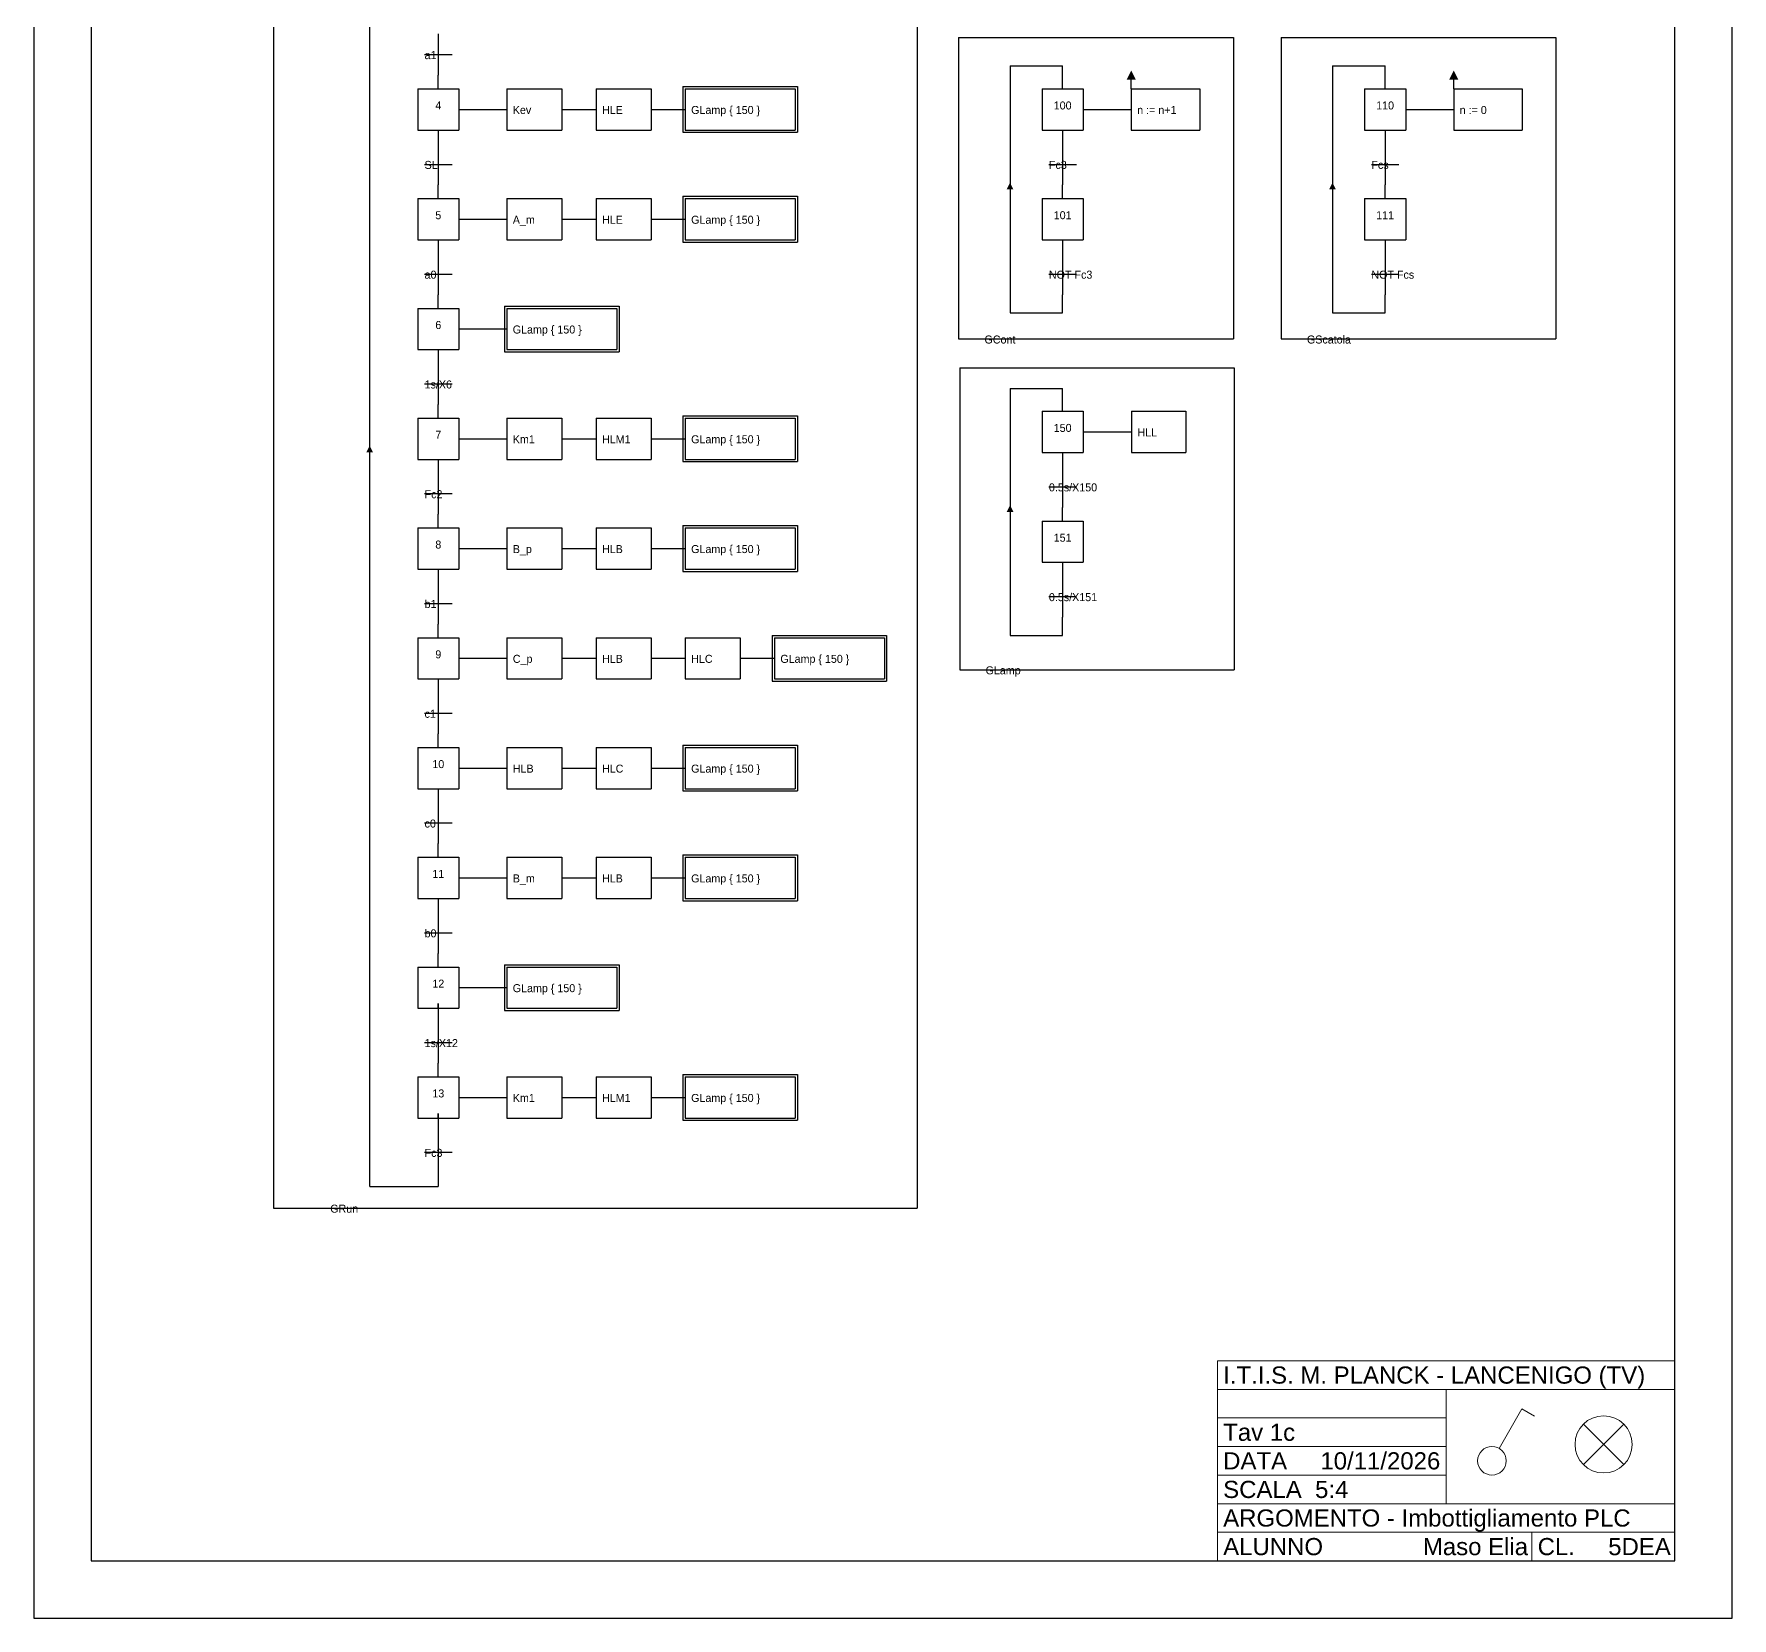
# Model space of a CAD drawing. Extents: x 1 to 1596, y -143 to 746.
# Drawn here: x 1298.9 to 1595.9, y -143.4 to 133.7 of the extents above; entities that cross this region are included whole.
import ezdxf
from ezdxf.enums import TextEntityAlignment as Align

# ---------------------------------------------------------------- set-up
doc = ezdxf.new("R2010")
doc.units = 0
doc.header["$MEASUREMENT"] = 0
doc.linetypes.add('ACAD_ISO02W100', pattern=[15, 12, -3])
doc.linetypes.add('AUSGEZOGEN', pattern=[0])
for name, color, linetype in [('1', 7, 'AUSGEZOGEN'), ('LINES', 7, 'AUSGEZOGEN'), ('TEXT', 7, 'AUSGEZOGEN')]:
    doc.layers.add(name, color=color, linetype=linetype)
for name, color, linetype, lineweight in [('Componenti', 42, 'Continuous', 20), ('FOGLIO', 30, 'Continuous', 30), ('Scatole di derivazione', 22, 'ACAD_ISO02W100', 20), ('testi', 5, 'Continuous', 13)]:
    doc.layers.add(name, color=color, linetype=linetype, lineweight=lineweight)
doc.styles.add('Testi 2', font='arial.ttf', dxfattribs={"height": 3})

# ---------------------------------------------------------------- blocks, each defined once
blk = doc.blocks.new('Interruttore')
at = {"layer": 'Componenti', "ltscale": 0.25}
for p, q in [((0.63, 2.33), (2.62, 5.8)), ((2.62, 5.8), (3.71, 5.17))]:
    blk.add_line(p, q, dxfattribs=at)
blk.add_circle((0, 1.25), 1.25, dxfattribs=at)
blk = doc.blocks.new('Lampada2')
at = {"layer": 'Componenti', "ltscale": 0.25}
for p, q in [((3.54, 8.54), (-3.54, 1.46)), ((-3.54, 8.54), (3.54, 1.46))]:
    blk.add_line(p, q, dxfattribs=at)
blk.add_circle((0, 5), 5, dxfattribs=at)
blk = doc.blocks.new('B87')
at = {"layer": 'TEXT', "color": 7}
for p, q in [((0, 9), (9, 9)), ((0, 9), (0, 0)), ((9, 9), (9, 0)), ((0, 0), (9, 0))]:
    blk.add_line(p, q, dxfattribs=at)
blk.add_text('4', height=1.75, dxfattribs=at).set_placement((4.5, 4.5), align=Align.CENTER)
blk = doc.blocks.new('B88')
at = {"layer": 'TEXT', "color": 7}
for p, q in [((3, 9), (3, 0)), ((0, 4.5), (6, 4.5))]:
    blk.add_line(p, q, dxfattribs=at)
blk.add_text('a1', height=1.75, dxfattribs=at).set_placement((0, 3.5))
blk = doc.blocks.new('B89')
at = {"layer": 'TEXT', "color": 7}
for p, q in [((0, 9), (9, 9)), ((0, 9), (0, 0)), ((9, 9), (9, 0)), ((0, 0), (9, 0))]:
    blk.add_line(p, q, dxfattribs=at)
blk.add_text('5', height=1.75, dxfattribs=at).set_placement((4.5, 4.5), align=Align.CENTER)
blk = doc.blocks.new('B90')
at = {"layer": 'TEXT', "color": 7}
for p, q in [((3, 9), (3, 0)), ((0, 4.5), (6, 4.5))]:
    blk.add_line(p, q, dxfattribs=at)
blk.add_text('SL', height=1.75, dxfattribs=at).set_placement((0, 3.5))
blk = doc.blocks.new('B91')
at = {"layer": 'TEXT', "color": 7}
for p, q in [((0, 9), (9, 9)), ((0, 9), (0, 0)), ((9, 9), (9, 0)), ((0, 0), (9, 0))]:
    blk.add_line(p, q, dxfattribs=at)
blk.add_text('6', height=1.75, dxfattribs=at).set_placement((4.5, 4.5), align=Align.CENTER)
blk = doc.blocks.new('B92')
at = {"layer": 'TEXT', "color": 7}
for p, q in [((3, 9), (3, 0)), ((0, 4.5), (6, 4.5))]:
    blk.add_line(p, q, dxfattribs=at)
blk.add_text('a0', height=1.75, dxfattribs=at).set_placement((0, 3.5))
blk = doc.blocks.new('B93')
at = {"layer": 'TEXT', "color": 7}
for p, q in [((0, 9), (9, 9)), ((0, 9), (0, 0)), ((9, 9), (9, 0)), ((0, 0), (9, 0))]:
    blk.add_line(p, q, dxfattribs=at)
blk.add_text('7', height=1.75, dxfattribs=at).set_placement((4.5, 4.5), align=Align.CENTER)
blk = doc.blocks.new('B94')
at = {"layer": 'TEXT', "color": 7}
for p, q in [((3, 9), (3, 0)), ((0, 4.5), (6, 4.5))]:
    blk.add_line(p, q, dxfattribs=at)
blk.add_text('1s/X6', height=1.75, dxfattribs=at).set_placement((0, 3.5))
blk = doc.blocks.new('B95')
at = {"layer": 'TEXT', "color": 7}
for p, q in [((0, 9), (9, 9)), ((0, 9), (0, 0)), ((9, 9), (9, 0)), ((0, 0), (9, 0))]:
    blk.add_line(p, q, dxfattribs=at)
blk.add_text('8', height=1.75, dxfattribs=at).set_placement((4.5, 4.5), align=Align.CENTER)
blk = doc.blocks.new('B96')
at = {"layer": 'TEXT', "color": 7}
for p, q in [((3, 9), (3, 0)), ((0, 4.5), (6, 4.5))]:
    blk.add_line(p, q, dxfattribs=at)
blk.add_text('Fc2', height=1.75, dxfattribs=at).set_placement((0, 3.5))
blk = doc.blocks.new('B97')
at = {"layer": 'TEXT', "color": 7}
for p, q in [((0, 9), (9, 9)), ((0, 9), (0, 0)), ((9, 9), (9, 0)), ((0, 0), (9, 0))]:
    blk.add_line(p, q, dxfattribs=at)
blk.add_text('9', height=1.75, dxfattribs=at).set_placement((4.5, 4.5), align=Align.CENTER)
blk = doc.blocks.new('B98')
at = {"layer": 'TEXT', "color": 7}
for p, q in [((3, 9), (3, 0)), ((0, 4.5), (6, 4.5))]:
    blk.add_line(p, q, dxfattribs=at)
blk.add_text('b1', height=1.75, dxfattribs=at).set_placement((0, 3.5))
blk = doc.blocks.new('B99')
at = {"layer": 'TEXT', "color": 7}
for p, q in [((0, 9), (9, 9)), ((0, 9), (0, 0)), ((9, 9), (9, 0)), ((0, 0), (9, 0))]:
    blk.add_line(p, q, dxfattribs=at)
blk.add_text('10', height=1.75, dxfattribs=at).set_placement((4.5, 4.5), align=Align.CENTER)
blk = doc.blocks.new('B100')
at = {"layer": 'TEXT', "color": 7}
for p, q in [((3, 9), (3, 0)), ((0, 4.5), (6, 4.5))]:
    blk.add_line(p, q, dxfattribs=at)
blk.add_text('c1', height=1.75, dxfattribs=at).set_placement((0, 3.5))
blk = doc.blocks.new('B101')
at = {"layer": 'TEXT', "color": 7}
for p, q in [((0, 9), (9, 9)), ((0, 9), (0, 0)), ((9, 9), (9, 0)), ((0, 0), (9, 0))]:
    blk.add_line(p, q, dxfattribs=at)
blk.add_text('11', height=1.75, dxfattribs=at).set_placement((4.5, 4.5), align=Align.CENTER)
blk = doc.blocks.new('B102')
at = {"layer": 'TEXT', "color": 7}
for p, q in [((3, 9), (3, 0)), ((0, 4.5), (6, 4.5))]:
    blk.add_line(p, q, dxfattribs=at)
blk.add_text('c0', height=1.75, dxfattribs=at).set_placement((0, 3.5))
blk = doc.blocks.new('B103')
at = {"layer": 'TEXT', "color": 7}
for p, q in [((0, 9), (9, 9)), ((0, 9), (0, 0)), ((9, 9), (9, 0)), ((0, 0), (9, 0))]:
    blk.add_line(p, q, dxfattribs=at)
blk.add_text('12', height=1.75, dxfattribs=at).set_placement((4.5, 4.5), align=Align.CENTER)
blk = doc.blocks.new('B104')
at = {"layer": 'TEXT', "color": 7}
for p, q in [((3, 9), (3, 0)), ((0, 4.5), (6, 4.5))]:
    blk.add_line(p, q, dxfattribs=at)
blk.add_text('b0', height=1.75, dxfattribs=at).set_placement((0, 3.5))
blk = doc.blocks.new('B105')
at = {"layer": 'TEXT', "color": 7}
for p, q in [((0, 9), (9, 9)), ((0, 9), (0, 0)), ((9, 9), (9, 0)), ((0, 0), (9, 0))]:
    blk.add_line(p, q, dxfattribs=at)
blk.add_text('13', height=1.75, dxfattribs=at).set_placement((4.5, 4.5), align=Align.CENTER)
blk = doc.blocks.new('B106')
at = {"layer": 'TEXT', "color": 7}
for p, q in [((3, 9), (3, 0)), ((0, 4.5), (6, 4.5))]:
    blk.add_line(p, q, dxfattribs=at)
blk.add_text('1s/X12', height=1.75, dxfattribs=at).set_placement((0, 3.5))
blk = doc.blocks.new('B107')
at = {"layer": 'TEXT', "color": 7}
for p, q in [((3, 9), (3, 0)), ((0, 4.5), (6, 4.5))]:
    blk.add_line(p, q, dxfattribs=at)
blk.add_text('Fc3', height=1.75, dxfattribs=at).set_placement((0, 3.5))
blk = doc.blocks.new('B108')
at = {"layer": 'TEXT', "color": 7}
for p, q in [((0, 65.93), (60.1, 65.93)), ((0, 65.93), (0, 0)), ((60.1, 65.93), (60.1, 0)), ((0, 0), (60.1, 0))]:
    blk.add_line(p, q, dxfattribs=at)
blk.add_text(' GCont ', height=1.75, dxfattribs=at).set_placement((5.01, -1))
blk = doc.blocks.new('B109')
at = {"layer": 'TEXT', "color": 7}
for p, q in [((0, 9), (9, 9)), ((0, 9), (0, 0)), ((9, 9), (9, 0)), ((0, 0), (9, 0))]:
    blk.add_line(p, q, dxfattribs=at)
blk.add_text('100', height=1.75, dxfattribs=at).set_placement((4.5, 4.5), align=Align.CENTER)
blk = doc.blocks.new('B110')
at = {"layer": 'TEXT', "color": 7}
for p, q in [((0, 9), (9, 9)), ((0, 9), (0, 0)), ((9, 9), (9, 0)), ((0, 0), (9, 0))]:
    blk.add_line(p, q, dxfattribs=at)
blk.add_text('101', height=1.75, dxfattribs=at).set_placement((4.5, 4.5), align=Align.CENTER)
blk = doc.blocks.new('B111')
at = {"layer": 'TEXT', "color": 7}
for p, q in [((3, 9), (3, 0)), ((0, 4.5), (6, 4.5))]:
    blk.add_line(p, q, dxfattribs=at)
blk.add_text('Fc3', height=1.75, dxfattribs=at).set_placement((0, 3.5))
blk = doc.blocks.new('B112')
at = {"layer": 'TEXT', "color": 7}
for p, q in [((3, 9), (3, 0)), ((0, 4.5), (6, 4.5))]:
    blk.add_line(p, q, dxfattribs=at)
blk.add_text('NOT Fc3', height=1.75, dxfattribs=at).set_placement((0, 3.5))
blk = doc.blocks.new('B113')
at = {"layer": 'TEXT', "color": 7}
for p, q in [((0, 9), (0, 11)), ((0, 9), (15, 9)), ((0, 9), (0, 0)), ((15, 9), (15, 0)), ((0, 0), (15, 0))]:
    blk.add_line(p, q, dxfattribs=at)
blk.add_solid([(-1, 11), (0, 13), (-1, 11), (1, 11)], dxfattribs=at)
blk.add_text('  n := n+1', height=1.75, dxfattribs=at).set_placement((0, 3.5))
blk = doc.blocks.new('B114')
at = {"layer": 'TEXT', "color": 7}
for p, q in [((0, 66), (60, 66)), ((0, 66), (0, 0)), ((60, 66), (60, 0)), ((0, 0), (60, 0))]:
    blk.add_line(p, q, dxfattribs=at)
blk.add_text(' GLamp ', height=1.75, dxfattribs=at).set_placement((5, -1))
blk = doc.blocks.new('B115')
at = {"layer": 'TEXT', "color": 7}
for p, q in [((0, 9), (9, 9)), ((0, 9), (0, 0)), ((9, 9), (9, 0)), ((0, 0), (9, 0))]:
    blk.add_line(p, q, dxfattribs=at)
blk.add_text('150', height=1.75, dxfattribs=at).set_placement((4.5, 4.5), align=Align.CENTER)
blk = doc.blocks.new('B116')
at = {"layer": 'TEXT', "color": 7}
for p, q in [((0, 9), (9, 9)), ((0, 9), (0, 0)), ((9, 9), (9, 0)), ((0, 0), (9, 0))]:
    blk.add_line(p, q, dxfattribs=at)
blk.add_text('151', height=1.75, dxfattribs=at).set_placement((4.5, 4.5), align=Align.CENTER)
blk = doc.blocks.new('B117')
at = {"layer": 'TEXT', "color": 7}
for p, q in [((3, 9), (3, 0)), ((0, 4.5), (6, 4.5))]:
    blk.add_line(p, q, dxfattribs=at)
blk.add_text('0.5s/X150', height=1.75, dxfattribs=at).set_placement((0, 3.5))
blk = doc.blocks.new('B118')
at = {"layer": 'TEXT', "color": 7}
for p, q in [((3, 9), (3, 0)), ((0, 4.5), (6, 4.5))]:
    blk.add_line(p, q, dxfattribs=at)
blk.add_text('0.5s/X151', height=1.75, dxfattribs=at).set_placement((0, 3.5))
blk = doc.blocks.new('B119')
at = {"layer": 'TEXT', "color": 7}
for p, q in [((0, 9.01), (11.84, 9.01)), ((0, 9.01), (0, 0)), ((11.84, 9.01), (11.84, 0)), ((0, 0), (11.84, 0))]:
    blk.add_line(p, q, dxfattribs=at)
blk.add_text('  HLL', height=1.75, dxfattribs=at).set_placement((0, 3.51))
blk = doc.blocks.new('B120')
at = {"layer": 'TEXT', "color": 7}
for p, q in [((0, 65.93), (60.1, 65.93)), ((0, 65.93), (0, 0)), ((60.1, 65.93), (60.1, 0)), ((0, 0), (60.1, 0))]:
    blk.add_line(p, q, dxfattribs=at)
blk.add_text(' GScatola ', height=1.75, dxfattribs=at).set_placement((5.01, -1))
blk = doc.blocks.new('B121')
at = {"layer": 'TEXT', "color": 7}
for p, q in [((0, 9), (9, 9)), ((0, 9), (0, 0)), ((9, 9), (9, 0)), ((0, 0), (9, 0))]:
    blk.add_line(p, q, dxfattribs=at)
blk.add_text('110', height=1.75, dxfattribs=at).set_placement((4.5, 4.5), align=Align.CENTER)
blk = doc.blocks.new('B122')
at = {"layer": 'TEXT', "color": 7}
for p, q in [((0, 9), (9, 9)), ((0, 9), (0, 0)), ((9, 9), (9, 0)), ((0, 0), (9, 0))]:
    blk.add_line(p, q, dxfattribs=at)
blk.add_text('111', height=1.75, dxfattribs=at).set_placement((4.5, 4.5), align=Align.CENTER)
blk = doc.blocks.new('B123')
at = {"layer": 'TEXT', "color": 7}
for p, q in [((3, 9), (3, 0)), ((0, 4.5), (6, 4.5))]:
    blk.add_line(p, q, dxfattribs=at)
blk.add_text('Fcs', height=1.75, dxfattribs=at).set_placement((0, 3.5))
blk = doc.blocks.new('B124')
at = {"layer": 'TEXT', "color": 7}
for p, q in [((3, 9), (3, 0)), ((0, 4.5), (6, 4.5))]:
    blk.add_line(p, q, dxfattribs=at)
blk.add_text('NOT Fcs', height=1.75, dxfattribs=at).set_placement((0, 3.5))
blk = doc.blocks.new('B132')
at = {"layer": 'TEXT', "color": 7}
for p, q in [((0, 9.01), (12.02, 9.01)), ((0, 9.01), (0, 0)), ((12.02, 9.01), (12.02, 0)), ((0, 0), (12.02, 0))]:
    blk.add_line(p, q, dxfattribs=at)
blk.add_text('  Kev', height=1.75, dxfattribs=at).set_placement((0, 3.51))
blk = doc.blocks.new('B133')
at = {"layer": 'TEXT', "color": 7}
for p, q in [((0, 9.01), (12.02, 9.01)), ((0, 9.01), (0, 0)), ((12.02, 9.01), (12.02, 0)), ((0, 0), (12.02, 0))]:
    blk.add_line(p, q, dxfattribs=at)
blk.add_text('  HLE', height=1.75, dxfattribs=at).set_placement((0, 3.51))
blk = doc.blocks.new('B134')
at = {"layer": 'TEXT', "color": 7}
for p, q in [((-0.5, 9.51), (24.54, 9.51)), ((-0.5, 9.51), (-0.5, -0.5)), ((0, 9.01), (24.04, 9.01)), ((0, 9.01), (0, 0)), ((24.04, 9.01), (24.04, 0)), ((24.54, 9.51), (24.54, -0.5)), ((0, 0), (24.04, 0)), ((-0.5, -0.5), (24.54, -0.5))]:
    blk.add_line(p, q, dxfattribs=at)
blk.add_text('  GLamp { 150 }', height=1.75, dxfattribs=at).set_placement((0, 3.51))
blk = doc.blocks.new('B135')
at = {"layer": 'TEXT', "color": 7}
for p, q in [((0, 9.01), (12.02, 9.01)), ((0, 9.01), (0, 0)), ((12.02, 9.01), (12.02, 0)), ((0, 0), (12.02, 0))]:
    blk.add_line(p, q, dxfattribs=at)
blk.add_text('  A_m', height=1.75, dxfattribs=at).set_placement((0, 3.51))
blk = doc.blocks.new('B136')
at = {"layer": 'TEXT', "color": 7}
for p, q in [((0, 9.01), (12.02, 9.01)), ((0, 9.01), (0, 0)), ((12.02, 9.01), (12.02, 0)), ((0, 0), (12.02, 0))]:
    blk.add_line(p, q, dxfattribs=at)
blk.add_text('  HLE', height=1.75, dxfattribs=at).set_placement((0, 3.51))
blk = doc.blocks.new('B137')
at = {"layer": 'TEXT', "color": 7}
for p, q in [((-0.5, 9.51), (24.54, 9.51)), ((-0.5, 9.51), (-0.5, -0.5)), ((0, 9.01), (24.04, 9.01)), ((0, 9.01), (0, 0)), ((24.04, 9.01), (24.04, 0)), ((24.54, 9.51), (24.54, -0.5)), ((0, 0), (24.04, 0)), ((-0.5, -0.5), (24.54, -0.5))]:
    blk.add_line(p, q, dxfattribs=at)
blk.add_text('  GLamp { 150 }', height=1.75, dxfattribs=at).set_placement((0, 3.51))
blk = doc.blocks.new('B138')
at = {"layer": 'TEXT', "color": 7}
for p, q in [((-0.5, 9.51), (24.54, 9.51)), ((-0.5, 9.51), (-0.5, -0.5)), ((0, 9.01), (24.04, 9.01)), ((0, 9.01), (0, 0)), ((24.04, 9.01), (24.04, 0)), ((24.54, 9.51), (24.54, -0.5)), ((0, 0), (24.04, 0)), ((-0.5, -0.5), (24.54, -0.5))]:
    blk.add_line(p, q, dxfattribs=at)
blk.add_text('  GLamp { 150 }', height=1.75, dxfattribs=at).set_placement((0, 3.51))
blk = doc.blocks.new('B139')
at = {"layer": 'TEXT', "color": 7}
for p, q in [((0, 9.01), (12.02, 9.01)), ((0, 9.01), (0, 0)), ((12.02, 9.01), (12.02, 0)), ((0, 0), (12.02, 0))]:
    blk.add_line(p, q, dxfattribs=at)
blk.add_text('  Km1', height=1.75, dxfattribs=at).set_placement((0, 3.51))
blk = doc.blocks.new('B140')
at = {"layer": 'TEXT', "color": 7}
for p, q in [((0, 9.01), (12.02, 9.01)), ((0, 9.01), (0, 0)), ((12.02, 9.01), (12.02, 0)), ((0, 0), (12.02, 0))]:
    blk.add_line(p, q, dxfattribs=at)
blk.add_text('  HLM1', height=1.75, dxfattribs=at).set_placement((0, 3.51))
blk = doc.blocks.new('B141')
at = {"layer": 'TEXT', "color": 7}
for p, q in [((-0.5, 9.51), (24.54, 9.51)), ((-0.5, 9.51), (-0.5, -0.5)), ((0, 9.01), (24.04, 9.01)), ((0, 9.01), (0, 0)), ((24.04, 9.01), (24.04, 0)), ((24.54, 9.51), (24.54, -0.5)), ((0, 0), (24.04, 0)), ((-0.5, -0.5), (24.54, -0.5))]:
    blk.add_line(p, q, dxfattribs=at)
blk.add_text('  GLamp { 150 }', height=1.75, dxfattribs=at).set_placement((0, 3.51))
blk = doc.blocks.new('B142')
at = {"layer": 'TEXT', "color": 7}
for p, q in [((0, 9.01), (12.02, 9.01)), ((0, 9.01), (0, 0)), ((12.02, 9.01), (12.02, 0)), ((0, 0), (12.02, 0))]:
    blk.add_line(p, q, dxfattribs=at)
blk.add_text('  B_p', height=1.75, dxfattribs=at).set_placement((0, 3.51))
blk = doc.blocks.new('B143')
at = {"layer": 'TEXT', "color": 7}
for p, q in [((0, 9.01), (12.02, 9.01)), ((0, 9.01), (0, 0)), ((12.02, 9.01), (12.02, 0)), ((0, 0), (12.02, 0))]:
    blk.add_line(p, q, dxfattribs=at)
blk.add_text('  HLB', height=1.75, dxfattribs=at).set_placement((0, 3.51))
blk = doc.blocks.new('B144')
at = {"layer": 'TEXT', "color": 7}
for p, q in [((-0.5, 9.51), (24.54, 9.51)), ((-0.5, 9.51), (-0.5, -0.5)), ((0, 9.01), (24.04, 9.01)), ((0, 9.01), (0, 0)), ((24.04, 9.01), (24.04, 0)), ((24.54, 9.51), (24.54, -0.5)), ((0, 0), (24.04, 0)), ((-0.5, -0.5), (24.54, -0.5))]:
    blk.add_line(p, q, dxfattribs=at)
blk.add_text('  GLamp { 150 }', height=1.75, dxfattribs=at).set_placement((0, 3.51))
blk = doc.blocks.new('B145')
at = {"layer": 'TEXT', "color": 7}
for p, q in [((0, 9.01), (12.02, 9.01)), ((0, 9.01), (0, 0)), ((12.02, 9.01), (12.02, 0)), ((0, 0), (12.02, 0))]:
    blk.add_line(p, q, dxfattribs=at)
blk.add_text('  C_p', height=1.75, dxfattribs=at).set_placement((0, 3.51))
blk = doc.blocks.new('B146')
at = {"layer": 'TEXT', "color": 7}
for p, q in [((0, 9.01), (12.02, 9.01)), ((0, 9.01), (0, 0)), ((12.02, 9.01), (12.02, 0)), ((0, 0), (12.02, 0))]:
    blk.add_line(p, q, dxfattribs=at)
blk.add_text('  HLB', height=1.75, dxfattribs=at).set_placement((0, 3.51))
blk = doc.blocks.new('B147')
at = {"layer": 'TEXT', "color": 7}
for p, q in [((-0.5, 9.51), (24.54, 9.51)), ((-0.5, 9.51), (-0.5, -0.5)), ((0, 9.01), (24.04, 9.01)), ((0, 9.01), (0, 0)), ((24.04, 9.01), (24.04, 0)), ((24.54, 9.51), (24.54, -0.5)), ((0, 0), (24.04, 0)), ((-0.5, -0.5), (24.54, -0.5))]:
    blk.add_line(p, q, dxfattribs=at)
blk.add_text('  GLamp { 150 }', height=1.75, dxfattribs=at).set_placement((0, 3.51))
blk = doc.blocks.new('B148')
at = {"layer": 'TEXT', "color": 7}
for p, q in [((0, 9.01), (12.02, 9.01)), ((0, 9.01), (0, 0)), ((12.02, 9.01), (12.02, 0)), ((0, 0), (12.02, 0))]:
    blk.add_line(p, q, dxfattribs=at)
blk.add_text('  HLC', height=1.75, dxfattribs=at).set_placement((0, 3.51))
blk = doc.blocks.new('B149')
at = {"layer": 'TEXT', "color": 7}
for p, q in [((0, 9.01), (12.02, 9.01)), ((0, 9.01), (0, 0)), ((12.02, 9.01), (12.02, 0)), ((0, 0), (12.02, 0))]:
    blk.add_line(p, q, dxfattribs=at)
blk.add_text('  HLB', height=1.75, dxfattribs=at).set_placement((0, 3.51))
blk = doc.blocks.new('B150')
at = {"layer": 'TEXT', "color": 7}
for p, q in [((-0.5, 9.51), (24.54, 9.51)), ((-0.5, 9.51), (-0.5, -0.5)), ((0, 9.01), (24.04, 9.01)), ((0, 9.01), (0, 0)), ((24.04, 9.01), (24.04, 0)), ((24.54, 9.51), (24.54, -0.5)), ((0, 0), (24.04, 0)), ((-0.5, -0.5), (24.54, -0.5))]:
    blk.add_line(p, q, dxfattribs=at)
blk.add_text('  GLamp { 150 }', height=1.75, dxfattribs=at).set_placement((0, 3.51))
blk = doc.blocks.new('B151')
at = {"layer": 'TEXT', "color": 7}
for p, q in [((0, 9.01), (12.02, 9.01)), ((0, 9.01), (0, 0)), ((12.02, 9.01), (12.02, 0)), ((0, 0), (12.02, 0))]:
    blk.add_line(p, q, dxfattribs=at)
blk.add_text('  HLC', height=1.75, dxfattribs=at).set_placement((0, 3.51))
blk = doc.blocks.new('B152')
at = {"layer": 'TEXT', "color": 7}
for p, q in [((0, 9.01), (12.02, 9.01)), ((0, 9.01), (0, 0)), ((12.02, 9.01), (12.02, 0)), ((0, 0), (12.02, 0))]:
    blk.add_line(p, q, dxfattribs=at)
blk.add_text('  B_m', height=1.75, dxfattribs=at).set_placement((0, 3.51))
blk = doc.blocks.new('B153')
at = {"layer": 'TEXT', "color": 7}
for p, q in [((0, 9.01), (12.02, 9.01)), ((0, 9.01), (0, 0)), ((12.02, 9.01), (12.02, 0)), ((0, 0), (12.02, 0))]:
    blk.add_line(p, q, dxfattribs=at)
blk.add_text('  HLB', height=1.75, dxfattribs=at).set_placement((0, 3.51))
blk = doc.blocks.new('B154')
at = {"layer": 'TEXT', "color": 7}
for p, q in [((-0.5, 9.51), (24.54, 9.51)), ((-0.5, 9.51), (-0.5, -0.5)), ((0, 9.01), (24.04, 9.01)), ((0, 9.01), (0, 0)), ((24.04, 9.01), (24.04, 0)), ((24.54, 9.51), (24.54, -0.5)), ((0, 0), (24.04, 0)), ((-0.5, -0.5), (24.54, -0.5))]:
    blk.add_line(p, q, dxfattribs=at)
blk.add_text('  GLamp { 150 }', height=1.75, dxfattribs=at).set_placement((0, 3.51))
blk = doc.blocks.new('B155')
at = {"layer": 'TEXT', "color": 7}
for p, q in [((-0.5, 9.51), (24.54, 9.51)), ((-0.5, 9.51), (-0.5, -0.5)), ((0, 9.01), (24.04, 9.01)), ((0, 9.01), (0, 0)), ((24.04, 9.01), (24.04, 0)), ((24.54, 9.51), (24.54, -0.5)), ((0, 0), (24.04, 0)), ((-0.5, -0.5), (24.54, -0.5))]:
    blk.add_line(p, q, dxfattribs=at)
blk.add_text('  GLamp { 150 }', height=1.75, dxfattribs=at).set_placement((0, 3.51))
blk = doc.blocks.new('B156')
at = {"layer": 'TEXT', "color": 7}
for p, q in [((0, 9.01), (12.02, 9.01)), ((0, 9.01), (0, 0)), ((12.02, 9.01), (12.02, 0)), ((0, 0), (12.02, 0))]:
    blk.add_line(p, q, dxfattribs=at)
blk.add_text('  Km1', height=1.75, dxfattribs=at).set_placement((0, 3.51))
blk = doc.blocks.new('B157')
at = {"layer": 'TEXT', "color": 7}
for p, q in [((0, 9.01), (12.02, 9.01)), ((0, 9.01), (0, 0)), ((12.02, 9.01), (12.02, 0)), ((0, 0), (12.02, 0))]:
    blk.add_line(p, q, dxfattribs=at)
blk.add_text('  HLM1', height=1.75, dxfattribs=at).set_placement((0, 3.51))
blk = doc.blocks.new('B158')
at = {"layer": 'TEXT', "color": 7}
for p, q in [((-0.5, 9.51), (24.54, 9.51)), ((-0.5, 9.51), (-0.5, -0.5)), ((0, 9.01), (24.04, 9.01)), ((0, 9.01), (0, 0)), ((24.04, 9.01), (24.04, 0)), ((24.54, 9.51), (24.54, -0.5)), ((0, 0), (24.04, 0)), ((-0.5, -0.5), (24.54, -0.5))]:
    blk.add_line(p, q, dxfattribs=at)
blk.add_text('  GLamp { 150 }', height=1.75, dxfattribs=at).set_placement((0, 3.51))
blk = doc.blocks.new('B159')
at = {"layer": 'TEXT', "color": 7}
for p, q in [((0, 362.71), (140.7, 362.71)), ((0, 362.71), (0, 0)), ((140.7, 362.71), (140.7, 0)), ((0, 0), (140.7, 0))]:
    blk.add_line(p, q, dxfattribs=at)
blk.add_text(' GRun ', height=1.75, dxfattribs=at).set_placement((11.72, -1))
blk = doc.blocks.new('B172')
at = {"layer": 'TEXT', "color": 7}
for p, q in [((0, 9), (0, 11)), ((0, 9), (15, 9)), ((0, 9), (0, 0)), ((15, 9), (15, 0)), ((0, 0), (15, 0))]:
    blk.add_line(p, q, dxfattribs=at)
blk.add_solid([(-1, 11), (0, 13), (-1, 11), (1, 11)], dxfattribs=at)
blk.add_text('  n := 0', height=1.75, dxfattribs=at).set_placement((0, 3.5))

msp = doc.modelspace()

# ---------------------------------------------------------------- linework, layer by layer
at = {"layer": 'FOGLIO', "ltscale": 0.6}
for p, q in [((1298.93, 276.6), (1298.93, -143.4)), ((1595.93, -143.4), (1595.93, 276.6)), ((1298.93, -143.4), (1595.93, -143.4))]:
    msp.add_line(p, q, dxfattribs=at)
at = {"layer": 'FOGLIO'}
for p, q in [((1308.93, 266.6), (1308.93, -133.4)), ((1585.93, -133.4), (1585.93, 266.6)), ((1308.93, -133.4), (1585.93, -133.4))]:
    msp.add_line(p, q, dxfattribs=at)
at = {"layer": 'LINES', "color": 7}
for p, q in [((1357.65, -67.94), (1357.65, 188.86)), ((1469.65, 128.06), (1478.85, 128.06)), ((1469.65, 128.06), (1469.65, 84.86)), ((1478.85, 124.06), (1478.85, 128.06)), ((1526.05, 128.06), (1535.25, 128.06)), ((1526.05, 128.06), (1526.05, 84.86)), ((1535.25, 124.06), (1535.25, 128.06)), ((1369.65, 126.06), (1369.65, 126.46)), ((1369.65, 124.06), (1369.65, 126.06)), ((1369.65, 126.06), (1369.65, 126.06)), ((1373.25, 120.46), (1376.85, 120.46)), ((1376.85, 120.46), (1376.85, 120.47)), ((1376.85, 120.47), (1381.64, 120.47)), ((1391.25, 120.47), (1393.65, 120.47)), ((1393.65, 120.47), (1393.65, 120.47)), ((1393.65, 120.47), (1397.24, 120.47)), ((1406.85, 120.47), (1409.25, 120.47)), ((1409.25, 120.47), (1409.25, 120.47)), ((1409.25, 120.47), (1412.83, 120.47)), ((1482.45, 120.46), (1486.05, 120.46)), ((1486.05, 120.46), (1486.05, 120.46)), ((1486.05, 120.46), (1490.85, 120.46)), ((1538.85, 120.46), (1542.45, 120.46)), ((1542.45, 120.46), (1542.45, 120.46)), ((1542.45, 120.46), (1547.25, 120.46)), ((1369.65, 116.86), (1369.65, 116.46)), ((1369.65, 116.46), (1369.65, 116.46)), ((1369.65, 116.46), (1369.65, 114.46)), ((1478.85, 116.86), (1478.85, 116.06)), ((1478.85, 116.06), (1478.85, 116.06)), ((1478.85, 116.06), (1478.85, 114.46)), ((1535.25, 116.86), (1535.25, 116.06)), ((1535.25, 116.06), (1535.25, 116.06)), ((1535.25, 116.06), (1535.25, 114.46)), ((1369.65, 106.86), (1369.65, 107.26)), ((1478.85, 106.46), (1478.85, 107.26)), ((1535.25, 106.46), (1535.25, 107.26)), ((1369.65, 104.86), (1369.65, 106.86)), ((1369.65, 106.86), (1369.65, 106.86)), ((1478.85, 104.86), (1478.85, 106.46)), ((1478.85, 106.46), (1478.85, 106.46)), ((1535.25, 104.86), (1535.25, 106.46)), ((1535.25, 106.46), (1535.25, 106.46)), ((1373.25, 101.26), (1376.85, 101.26)), ((1376.85, 101.26), (1376.85, 101.27)), ((1376.85, 101.27), (1381.64, 101.27)), ((1391.25, 101.27), (1393.65, 101.27)), ((1393.65, 101.27), (1393.65, 101.27)), ((1393.65, 101.27), (1397.24, 101.27)), ((1406.85, 101.27), (1409.25, 101.27)), ((1409.25, 101.27), (1409.25, 101.27)), ((1409.25, 101.27), (1412.83, 101.27)), ((1369.65, 97.66), (1369.65, 97.26)), ((1369.65, 97.26), (1369.65, 97.26)), ((1369.65, 97.26), (1369.65, 95.26)), ((1478.85, 97.66), (1478.85, 96.86)), ((1478.85, 96.86), (1478.85, 96.86)), ((1478.85, 96.86), (1478.85, 95.26)), ((1535.25, 97.66), (1535.25, 96.86)), ((1535.25, 96.86), (1535.25, 96.86)), ((1535.25, 96.86), (1535.25, 95.26)), ((1369.65, 87.66), (1369.65, 88.06)), ((1369.65, 85.66), (1369.65, 87.66)), ((1369.65, 87.66), (1369.65, 87.66)), ((1478.85, 84.86), (1478.85, 88.06)), ((1535.25, 84.86), (1535.25, 88.06)), ((1469.65, 84.86), (1478.85, 84.86)), ((1526.05, 84.86), (1535.25, 84.86)), ((1373.25, 82.06), (1376.85, 82.06)), ((1376.85, 82.06), (1376.85, 82.07)), ((1376.85, 82.07), (1381.63, 82.07)), ((1369.65, 78.46), (1369.65, 78.06)), ((1369.65, 78.06), (1369.65, 78.06)), ((1369.65, 78.06), (1369.65, 76.06)), ((1469.65, 71.66), (1478.85, 71.66)), ((1469.65, 71.66), (1469.65, 28.46)), ((1478.85, 67.66), (1478.85, 71.66)), ((1369.65, 68.46), (1369.65, 68.86)), ((1369.65, 66.46), (1369.65, 68.46)), ((1369.65, 68.46), (1369.65, 68.46)), ((1373.25, 62.86), (1376.85, 62.86)), ((1376.85, 62.86), (1376.85, 62.87)), ((1376.85, 62.87), (1381.64, 62.87)), ((1391.25, 62.87), (1393.65, 62.87)), ((1393.65, 62.87), (1393.65, 62.87)), ((1393.65, 62.87), (1397.24, 62.87)), ((1406.85, 62.87), (1409.25, 62.87)), ((1409.25, 62.87), (1409.25, 62.87)), ((1409.25, 62.87), (1412.83, 62.87)), ((1482.45, 64.06), (1484.85, 64.06)), ((1484.85, 64.06), (1484.85, 64.07)), ((1484.85, 64.07), (1490.91, 64.07)), ((1478.85, 60.46), (1478.85, 59.66)), ((1478.85, 59.66), (1478.85, 59.66)), ((1478.85, 59.66), (1478.85, 58.06)), ((1369.65, 59.26), (1369.65, 58.86)), ((1369.65, 58.86), (1369.65, 58.86)), ((1369.65, 58.86), (1369.65, 56.86)), ((1478.85, 50.06), (1478.85, 50.86)), ((1369.65, 49.26), (1369.65, 49.66)), ((1369.65, 47.26), (1369.65, 49.26)), ((1369.65, 49.26), (1369.65, 49.26)), ((1478.85, 48.46), (1478.85, 50.06)), ((1478.85, 50.06), (1478.85, 50.06)), ((1373.25, 43.66), (1376.85, 43.66)), ((1376.85, 43.66), (1376.85, 43.67)), ((1376.85, 43.67), (1381.64, 43.67)), ((1391.25, 43.67), (1393.65, 43.67)), ((1393.65, 43.67), (1393.65, 43.67)), ((1393.65, 43.67), (1397.24, 43.67)), ((1406.85, 43.67), (1409.25, 43.67)), ((1409.25, 43.67), (1409.25, 43.67)), ((1409.25, 43.67), (1412.83, 43.67)), ((1369.65, 40.06), (1369.65, 39.66)), ((1369.65, 39.66), (1369.65, 39.66)), ((1369.65, 39.66), (1369.65, 37.66)), ((1478.85, 41.26), (1478.85, 40.46)), ((1478.85, 40.46), (1478.85, 40.46)), ((1478.85, 40.46), (1478.85, 38.86)), ((1369.65, 30.06), (1369.65, 30.46)), ((1369.65, 28.06), (1369.65, 30.06)), ((1369.65, 30.06), (1369.65, 30.06)), ((1478.85, 28.46), (1478.85, 31.66)), ((1469.65, 28.46), (1478.85, 28.46)), ((1373.25, 24.46), (1376.85, 24.46)), ((1376.85, 24.46), (1376.85, 24.47)), ((1376.85, 24.47), (1381.64, 24.47)), ((1391.25, 24.47), (1393.65, 24.47)), ((1393.65, 24.47), (1393.65, 24.47)), ((1393.65, 24.47), (1397.24, 24.47)), ((1406.85, 24.47), (1409.25, 24.47)), ((1409.25, 24.47), (1409.25, 24.47)), ((1409.25, 24.47), (1412.84, 24.47)), ((1422.45, 24.47), (1426.03, 24.47)), ((1426.03, 24.47), (1428.43, 24.47)), ((1426.03, 24.47), (1426.03, 24.47)), ((1369.65, 20.86), (1369.65, 20.46)), ((1369.65, 20.46), (1369.65, 20.46)), ((1369.65, 20.46), (1369.65, 18.46)), ((1369.65, 10.86), (1369.65, 11.26)), ((1369.65, 8.86), (1369.65, 10.86)), ((1369.65, 10.86), (1369.65, 10.86)), ((1373.25, 5.26), (1376.85, 5.26)), ((1376.85, 5.26), (1376.85, 5.27)), ((1376.85, 5.27), (1381.64, 5.27)), ((1391.25, 5.27), (1393.65, 5.27)), ((1393.65, 5.27), (1393.65, 5.27)), ((1393.65, 5.27), (1397.24, 5.27)), ((1406.85, 5.27), (1410.43, 5.27)), ((1410.43, 5.27), (1412.83, 5.27)), ((1410.43, 5.27), (1410.43, 5.27)), ((1369.65, 1.66), (1369.65, 1.26)), ((1369.65, 1.26), (1369.65, 1.26)), ((1369.65, 1.26), (1369.65, -0.74)), ((1369.65, -8.34), (1369.65, -7.94)), ((1369.65, -10.34), (1369.65, -8.34)), ((1369.65, -8.34), (1369.65, -8.34)), ((1373.25, -13.94), (1376.85, -13.94)), ((1376.85, -13.94), (1376.85, -13.93)), ((1376.85, -13.93), (1381.64, -13.93)), ((1391.25, -13.93), (1393.65, -13.93)), ((1393.65, -13.93), (1393.65, -13.93)), ((1393.65, -13.93), (1397.24, -13.93)), ((1406.85, -13.93), (1409.25, -13.93)), ((1409.25, -13.93), (1409.25, -13.93)), ((1409.25, -13.93), (1412.83, -13.93)), ((1369.65, -17.54), (1369.65, -17.94)), ((1369.65, -17.94), (1369.65, -17.94)), ((1369.65, -17.94), (1369.65, -19.94)), ((1369.65, -27.54), (1369.65, -27.14)), ((1369.65, -29.54), (1369.65, -27.54)), ((1369.65, -27.54), (1369.65, -27.54)), ((1373.25, -33.14), (1376.85, -33.14)), ((1376.85, -33.14), (1376.85, -33.13)), ((1376.85, -33.13), (1381.63, -33.13)), ((1369.65, -36.74), (1369.65, -35.94)), ((1369.65, -35.94), (1369.65, -35.94)), ((1369.65, -35.94), (1369.65, -39.14)), ((1369.65, -46.74), (1369.65, -46.34)), ((1369.65, -48.74), (1369.65, -46.74)), ((1369.65, -46.74), (1369.65, -46.74)), ((1373.25, -52.34), (1376.85, -52.34)), ((1376.85, -52.34), (1376.85, -52.33)), ((1376.85, -52.33), (1381.64, -52.33)), ((1391.25, -52.33), (1393.65, -52.33)), ((1393.65, -52.33), (1393.65, -52.33)), ((1393.65, -52.33), (1397.24, -52.33)), ((1406.85, -52.33), (1409.25, -52.33)), ((1409.25, -52.33), (1409.25, -52.33)), ((1409.25, -52.33), (1412.83, -52.33)), ((1369.65, -55.94), (1369.65, -55.14)), ((1369.65, -55.14), (1369.65, -55.14)), ((1369.65, -55.14), (1369.65, -58.34)), ((1357.65, -67.94), (1369.65, -67.94)), ((1369.65, -65.54), (1369.65, -67.94))]:
    msp.add_line(p, q, dxfattribs=at)
for points in [[(1469.05, 106.46), (1470.25, 106.46), (1469.05, 106.46), (1469.65, 107.66)], [(1525.45, 106.46), (1526.65, 106.46), (1525.45, 106.46), (1526.05, 107.66)], [(1357.05, 60.46), (1358.25, 60.46), (1357.05, 60.46), (1357.65, 61.66)], [(1469.05, 50.06), (1470.25, 50.06), (1469.05, 50.06), (1469.65, 51.26)]]:
    msp.add_solid(points, dxfattribs=at)
at = {"layer": 'testi'}
for p, q in [((1505.93, -98.4), (1585.93, -98.4)), ((1505.93, -133.4), (1505.93, -98.4)), ((1585.93, -133.4), (1585.93, -98.4)), ((1505.93, -103.4), (1585.93, -103.4)), ((1545.93, -123.4), (1545.93, -103.4)), ((1505.93, -108.4), (1545.93, -108.4)), ((1505.93, -113.4), (1545.93, -113.4)), ((1505.93, -118.4), (1545.93, -118.4)), ((1505.93, -123.4), (1585.93, -123.4)), ((1505.93, -128.4), (1585.93, -128.4)), ((1560.93, -133.4), (1560.93, -128.4)), ((1505.93, -133.4), (1585.93, -133.4))]:
    msp.add_line(p, q, dxfattribs=at)

# ---------------------------------------------------------------- block references
at = {"layer": '1', "xscale": 0.8, "yscale": 0.8, "zscale": 0.8}
for name, p in [('B159', (1340.85, -71.7)), ('B88', (1367.25, 126.46)), ('B108', (1460.65, 80.32)), ('B120', (1517.05, 80.32)), ('B113', (1490.85, 116.86)), ('B172', (1547.25, 116.86)), ('B87', (1366.05, 116.86)), ('B132', (1381.64, 116.86)), ('B133', (1397.24, 116.86)), ('B134', (1412.83, 116.86)), ('B109', (1475.25, 116.86)), ('B121', (1531.65, 116.86)), ('B90', (1367.25, 107.26)), ('B111', (1476.45, 107.26)), ('B123', (1532.85, 107.26)), ('B89', (1366.05, 97.66)), ('B135', (1381.64, 97.66)), ('B136', (1397.24, 97.66)), ('B137', (1412.83, 97.66)), ('B110', (1475.25, 97.66)), ('B122', (1531.65, 97.66)), ('B92', (1367.25, 88.06)), ('B112', (1476.45, 88.06)), ('B124', (1532.85, 88.06)), ('B91', (1366.05, 78.46)), ('B138', (1381.63, 78.46)), ('B94', (1367.25, 68.86)), ('B114', (1460.85, 22.46)), ('B93', (1366.05, 59.26)), ('B139', (1381.64, 59.26)), ('B140', (1397.24, 59.26)), ('B141', (1412.83, 59.26)), ('B115', (1475.25, 60.46)), ('B119', (1490.91, 60.46)), ('B96', (1367.25, 49.66)), ('B117', (1476.45, 50.86)), ('B144', (1412.83, 40.06)), ('B116', (1475.25, 41.26)), ('B95', (1366.05, 40.06)), ('B142', (1381.64, 40.06)), ('B143', (1397.24, 40.06)), ('B118', (1476.45, 31.66)), ('B98', (1367.25, 30.46)), ('B97', (1366.05, 20.86)), ('B145', (1381.64, 20.86)), ('B146', (1397.24, 20.86)), ('B148', (1412.84, 20.86)), ('B147', (1428.43, 20.86)), ('B100', (1367.25, 11.26)), ('B150', (1412.83, 1.66)), ('B99', (1366.05, 1.66)), ('B149', (1381.64, 1.66)), ('B151', (1397.24, 1.66)), ('B102', (1367.25, -7.94)), ('B101', (1366.05, -17.54)), ('B152', (1381.64, -17.54)), ('B153', (1397.24, -17.54)), ('B154', (1412.83, -17.54)), ('B104', (1367.25, -27.14)), ('B103', (1366.05, -36.74)), ('B155', (1381.63, -36.74)), ('B106', (1367.25, -46.34)), ('B105', (1366.05, -55.94)), ('B156', (1381.64, -55.94)), ('B157', (1397.24, -55.94)), ('B158', (1412.83, -55.94)), ('B107', (1367.25, -65.54))]:
    msp.add_blockref(name, p, dxfattribs=at)
at = {"layer": 'Scatole di derivazione', "ltscale": 0.25, "xscale": 2, "yscale": 2, "zscale": 2}
msp.add_blockref('Interruttore', (1553.93, -118.4), dxfattribs=at)
at = {"layer": 'Scatole di derivazione', "ltscale": 0.25}
msp.add_blockref('Lampada2', (1573.47, -118.02), dxfattribs=at)

# ---------------------------------------------------------------- texts
at = {"layer": 'testi', "style": 'Testi 2'}
for s, p in [('I.T.I.S. M. PLANCK - LANCENIGO (TV)', (1506.93, -102.4)), ('Tav 1c', (1506.93, -112.4)), ('DATA     10/11/2026', (1506.93, -117.4)), ('SCALA  5:4', (1506.93, -122.4)), ('ARGOMENTO - Imbottigliamento PLC', (1506.93, -127.4)), ('ALUNNO               Maso Elia', (1506.93, -132.4)), ('CL.     5DEA', (1561.93, -132.4))]:
    msp.add_text(s, height=3, dxfattribs=at).set_placement(p)

doc.saveas('drawing.dxf')
